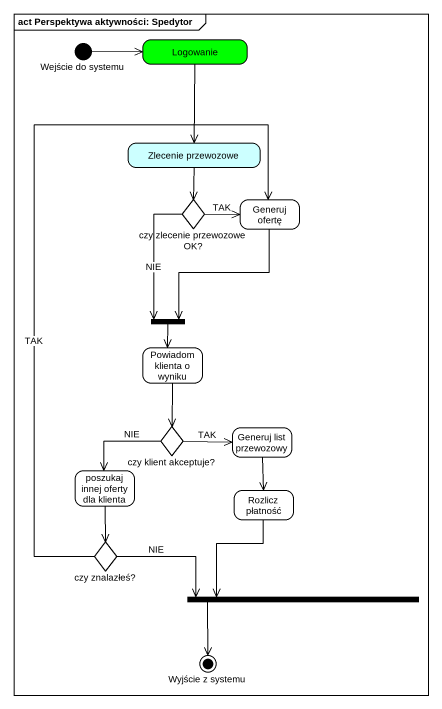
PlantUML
@startuml
mainframe act Perspektywa aktywności: Spedytor
hide empty description
state "Wejście do systemu" as Wejście_do_systemu <<start>>
state Logowanie #00FF00
state "Zlecenie przewozowe" as Zlecenie_przewozowe #CCFFFF
state "czy zlecenie przewozowe OK?" as czy_zlecenie_przewozowe_OK <<choice>>
state "Generuj ofertę" as Generuj_ofertę
state fork1 <<join>>
state "Powiadom klienta o wyniku" as Powiadom_klienta_o_wyniku
state "czy klient akceptuje?" as czy_klient_akceptuje <<choice>>
state "Generuj list przewozowy" as Generuj_list_przewozowy
state "poszukaj innej oferty dla klienta" as poszukaj_innej_oferty_dla
state "Rozlicz płatność" as Rozlicz_płatność
state "czy znalazłeś?" as czy_znalazłeś <<choice>>
state fork2 <<join>>
state "Wyjście z systemu" as Wyjście_z_systemu <<end>>
Wejście_do_systemu -right-> Logowanie
Logowanie --> Zlecenie_przewozowe
Zlecenie_przewozowe --> czy_zlecenie_przewozowe_OK
czy_zlecenie_przewozowe_OK -right-> Generuj_ofertę : TAK
czy_zlecenie_przewozowe_OK --> fork1 : NIE
Generuj_ofertę --> fork1
fork1 --> Powiadom_klienta_o_wyniku
Powiadom_klienta_o_wyniku --> czy_klient_akceptuje
czy_klient_akceptuje -right-> Generuj_list_przewozowy : TAK
czy_klient_akceptuje --> poszukaj_innej_oferty_dla : NIE
Generuj_list_przewozowy --> Rozlicz_płatność
poszukaj_innej_oferty_dla --> czy_znalazłeś
Rozlicz_płatność --> fork2
czy_znalazłeś -up-> Generuj_ofertę : TAK
czy_znalazłeś -right-> fork2 : NIE
fork2 --> Wyjście_z_systemu
@enduml
